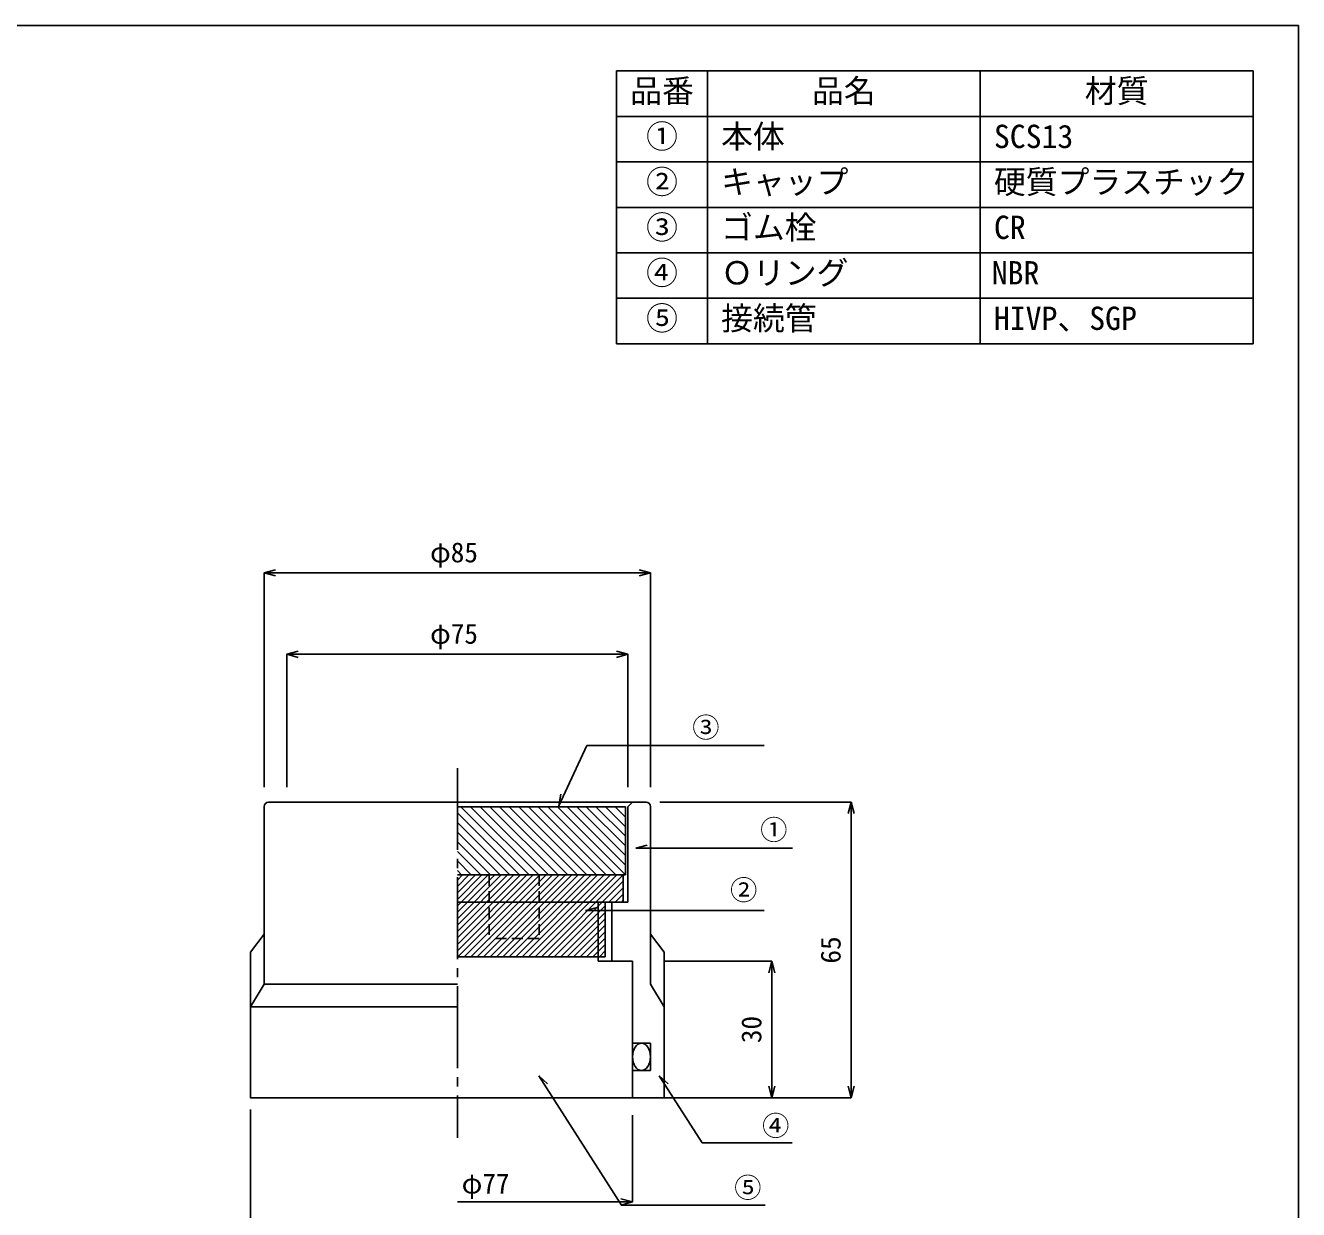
# Model space of a CAD drawing. Units: millimetres on the paper, with parts at other scales. Extents: x -140 to 140, y -97 to 99.
# Drawn here: x 0.1 to 140.1, y -31.1 to 99.1 of the extents above; entities that cross this region are included whole.
import ezdxf
from ezdxf.enums import TextEntityAlignment as Align

# ---------------------------------------------------------------- set-up
doc = ezdxf.new("R2010")
doc.units = ezdxf.units.MM
doc.linetypes.add('CHAIN2', pattern=[12, 9, -1, 1, -1])
doc.linetypes.add('DASHED1', pattern=[1.8, 1.2, -0.6])
for name, color, linetype in [('0-0_図面枠', 7, 'Continuous'), ('0-1_ノズル', 5, 'Continuous'), ('1-0', 4, 'Continuous')]:
    doc.layers.add(name, color=color, linetype=linetype)
doc.styles.add('ＭＳ ゴシック', font='')
doc.styles.get('ＭＳ ゴシック').set_extended_font_data('MS Gothic')

msp = doc.modelspace()

# ---------------------------------------------------------------- linework, layer by layer
at = {"layer": '0-0_図面枠', "color": 5}
msp.add_line((-139.949, 99.1), (140.051, 99.1), dxfattribs=at)
msp.add_lwpolyline([(-139.949, 99.1), (-139.949, -96.9), (140.051, -96.9), (140.051, 99.1)], dxfattribs=at)
at = {"layer": '0-1_ノズル'}
for p, q in [((65.051, 94.1), (65.051, 64.1)), ((65.051, 94.1), (135.051, 94.1)), ((75.051, 94.1), (75.051, 64.1)), ((105.051, 94.1), (105.051, 64.1)), ((135.051, 94.1), (135.051, 64.1)), ((65.051, 89.1), (135.051, 89.1)), ((65.051, 84.1), (135.051, 84.1)), ((65.051, 79.1), (135.051, 79.1)), ((65.051, 74.1), (135.051, 74.1)), ((65.051, 69.1), (135.051, 69.1)), ((65.051, 64.1), (135.051, 64.1))]:
    msp.add_line(p, q, dxfattribs=at)
at = {"layer": '1-0'}
for p, q in [((26.296, 38.902), (27.552, 39.239)), ((68.796, 38.902), (67.54, 39.239)), ((26.296, 38.902), (68.796, 38.902)), ((26.296, 38.902), (27.552, 38.566)), ((26.296, 38.902), (26.296, 15.341)), ((68.796, 38.902), (67.54, 38.566)), ((68.796, 38.902), (68.796, 15.341)), ((28.796, 29.952), (30.052, 30.288)), ((28.796, 29.952), (66.296, 29.952)), ((28.796, 29.952), (30.052, 29.615)), ((28.796, 29.952), (28.796, 15.341)), ((66.296, 29.952), (65.04, 30.288)), ((66.296, 29.952), (65.04, 29.615)), ((66.296, 29.952), (66.296, 15.341)), ((90.852, 13.694), (69.821, 13.694)), ((90.852, 13.694), (90.516, 12.438)), ((90.852, -18.806), (90.852, 13.694)), ((90.852, 13.694), (91.189, 12.438)), ((50.947, 5.694), (47.546, 2.293)), ((48.118, 5.694), (47.546, 5.122)), ((48.825, 5.694), (47.546, 4.414)), ((49.532, 5.694), (47.546, 3.707)), ((50.239, 5.694), (47.546, 3)), ((51.654, 5.694), (47.546, 1.586)), ((52.361, 5.694), (47.546, 0.879)), ((53.068, 5.694), (47.546, 0.172)), ((53.775, 5.694), (47.546, -0.535)), ((54.482, 5.694), (47.546, -1.242)), ((55.189, 5.694), (47.546, -1.95)), ((55.896, 5.694), (47.546, -2.657)), ((56.603, 5.694), (47.603, -3.306)), ((57.311, 5.694), (48.311, -3.306)), ((58.018, 5.694), (49.018, -3.306)), ((58.725, 5.694), (49.725, -3.306)), ((59.432, 5.694), (50.432, -3.306)), ((60.139, 5.694), (51.139, -3.306)), ((60.846, 5.694), (51.846, -3.306)), ((61.553, 5.694), (52.553, -3.306)), ((62.26, 5.694), (53.26, -3.306)), ((62.967, 5.694), (53.967, -3.306)), ((63.675, 5.694), (54.675, -3.306)), ((64.382, 5.694), (55.382, -3.306)), ((65.089, 5.694), (56.089, -3.306)), ((65.796, 5.694), (56.796, -3.306)), ((65.796, 4.987), (57.503, -3.306)), ((65.796, 4.28), (64.21, 2.694)), ((65.796, 3.573), (64.917, 2.694)), ((65.796, 2.865), (65.624, 2.694)), ((63.796, 2.28), (58.21, -3.306)), ((63.796, 1.573), (58.917, -3.306)), ((63.796, 0.865), (59.624, -3.306)), ((63.796, 0.158), (60.331, -3.306)), ((63.796, -0.549), (61.038, -3.306)), ((63.796, -1.256), (61.746, -3.306)), ((63.796, -1.963), (62.453, -3.306)), ((63.796, -2.67), (63.16, -3.306)), ((82.139, -3.806), (70.271, -3.806)), ((82.139, -3.806), (81.803, -5.062)), ((82.139, -18.806), (82.139, -3.806)), ((82.139, -3.806), (82.476, -5.062)), ((82.139, -18.806), (81.803, -17.55)), ((82.139, -18.806), (82.476, -17.55)), ((90.852, -18.806), (90.516, -17.55)), ((90.852, -18.806), (91.189, -17.55)), ((90.852, -18.806), (69.821, -18.806)), ((82.139, -18.806), (70.271, -18.806)), ((24.796, -36.511), (24.796, -20.103)), ((66.796, -30.269), (66.796, -20.728)), ((66.796, -30.269), (65.54, -30.606))]:
    msp.add_line(p, q, dxfattribs=at)
at = {"layer": '1-0', "color": 7}
for p, q in [((61.774, 19.934), (58.706, 13.305)), ((61.774, 19.934), (81.292, 19.934)), ((58.706, 13.305), (58.928, 14.586)), ((67.169, 8.632), (68.425, 8.969)), ((67.169, 8.632), (84.412, 8.632)), ((65.796, 5.694), (66.046, 5.694)), ((61.652, 1.767), (62.907, 2.103)), ((61.652, 1.767), (81.292, 1.767)), ((56.496, -16.4), (65.58, -30.639)), ((56.496, -16.4), (57.455, -17.278)), ((69.753, -16.4), (70.712, -17.278)), ((69.753, -16.4), (74.452, -23.765)), ((74.452, -23.765), (84.36, -23.765)), ((65.58, -30.639), (81.414, -30.639))]:
    msp.add_line(p, q, dxfattribs=at)
at = {"layer": '1-0', "color": 7, "linetype": 'CHAIN2'}
msp.add_line((47.546, 17.444), (47.546, -23.232), dxfattribs=at)
at = {"layer": '1-0', "color": 3}
for p, q in [((26.296, 13.194), (26.296, -6.306)), ((66.296, 13.194), (66.296, 2.694)), ((66.796, 13.694), (68.296, 13.694)), ((63.046, 2.694), (63.046, -3.806)), ((66.296, 2.694), (63.546, 2.694)), ((63.796, 2.694), (63.796, -3.306)), ((64.546, 2.694), (64.546, -3.806)), ((63.796, -3.306), (47.546, -3.306)), ((66.796, -3.806), (63.046, -3.806)), ((66.796, -3.806), (66.796, -17.806)), ((26.296, -6.306), (24.796, -8.806)), ((47.546, -6.306), (26.296, -6.306)), ((47.546, -8.806), (24.796, -8.806)), ((70.296, -18.806), (70.296, -8.806)), ((68.796, -12.806), (66.796, -12.806)), ((68.796, -12.806), (68.796, -15.806))]:
    msp.add_line(p, q, dxfattribs=at)
at = {"layer": '1-0', "color": 2}
for p, q in [((66.046, 13.194), (47.546, 13.194)), ((55.439, 5.694), (47.939, 13.194)), ((56.5, 5.694), (49, 13.194)), ((57.561, 5.694), (50.061, 13.194)), ((58.621, 5.694), (51.121, 13.194)), ((59.682, 5.694), (52.182, 13.194)), ((60.743, 5.694), (53.243, 13.194)), ((61.803, 5.694), (54.303, 13.194)), ((62.864, 5.694), (55.364, 13.194)), ((63.925, 5.694), (56.425, 13.194)), ((64.985, 5.694), (57.485, 13.194)), ((66.046, 5.694), (58.546, 13.194)), ((66.046, 6.755), (59.607, 13.194)), ((66.046, 7.815), (60.667, 13.194)), ((66.046, 8.876), (61.728, 13.194)), ((66.046, 9.937), (62.788, 13.194)), ((66.046, 10.997), (63.849, 13.194)), ((66.046, 12.058), (64.91, 13.194)), ((66.046, 13.118), (65.97, 13.194)), ((66.046, 13.194), (66.046, 5.694)), ((54.379, 5.694), (47.546, 12.527)), ((53.318, 5.694), (47.546, 11.466)), ((52.257, 5.694), (47.546, 10.405)), ((51.197, 5.694), (47.546, 9.345)), ((50.136, 5.694), (47.546, 8.284)), ((49.075, 5.694), (47.546, 7.223)), ((48.015, 5.694), (47.546, 6.163)), ((65.796, 5.694), (47.546, 5.694))]:
    msp.add_line(p, q, dxfattribs=at)
at = {"layer": '1-0', "color": 7, "linetype": 'DASHED1'}
for p, q in [((51.046, 5.694), (51.046, -1.306)), ((56.546, 5.694), (56.546, -1.306)), ((56.546, -1.306), (51.046, -1.306))]:
    msp.add_line(p, q, dxfattribs=at)
at = {"layer": '1-0', "color": 3}
for points in [[(66.296, 13.194), (66.796, 13.694), (26.796, 13.694)], [(68.796, 13.194), (68.796, -6.306), (70.296, -8.806)], [(65.796, 5.694), (65.796, 2.694), (47.546, 2.694)], [(24.796, -13.806), (24.796, -2.806), (26.296, -0.806)], [(70.296, -13.806), (70.296, -2.806), (68.796, -0.806)], [(70.296, -18.806), (24.796, -18.806), (24.796, -8.806)], [(68.796, -15.806), (66.796, -15.806), (66.796, -18.806)]]:
    msp.add_lwpolyline(points, dxfattribs=at)
at = {"layer": '1-0'}
msp.add_lwpolyline([(47.546, -30.269), (66.796, -30.269), (65.54, -29.933)], dxfattribs=at)
at = {"layer": '1-0', "color": 3}
for centre, start, end in [((26.796, 13.194), 90, 180), ((68.296, 13.194), 0, 90)]:
    msp.add_arc(centre, 0.5, start, end, dxfattribs=at)
at = {"layer": '1-0', "color": 7}
msp.add_ellipse((67.796, -14.306), major_axis=(0, 1.5), ratio=0.66, dxfattribs=at)

# ---------------------------------------------------------------- texts
at = {"layer": '0-0_図面枠', "style": 'ＭＳ ゴシック'}
for s, p in [('品番', (66.551, 89.85)), ('品名', (86.551, 89.85)), ('材質', (116.551, 89.85)), ('①', (68.301, 84.85)), ('本体', (76.551, 84.85)), ('SCS13', (106.551, 84.85)), ('②', (68.301, 79.85)), ('キャップ', (76.551, 79.85)), ('硬質プラスチック', (106.551, 79.85)), ('③', (68.301, 74.85)), ('ゴム栓', (76.551, 74.85)), ('④', (68.301, 69.85)), ('Ｏリング', (76.551, 69.85)), ('NBR', (106.313, 69.85)), ('⑤', (68.301, 64.85)), ('接続管', (76.551, 64.85)), ('HIVP、SGP', (106.551, 64.85))]:
    msp.add_text(s, height=2.566, dxfattribs=at).set_placement(p, align=Align.BOTTOM_LEFT)
at = {"layer": '0-1_ノズル', "color": 7, "style": 'ＭＳ ゴシック'}
msp.add_text('CR', height=2.566, dxfattribs=at).set_placement((106.551, 74.85), align=Align.BOTTOM_LEFT)
at = {"layer": '1-0', "color": 7, "style": 'ＭＳ ゴシック'}
for s, p in [('φ85', (44.546, 39.402)), ('φ75', (44.546, 30.452)), ('③', (73.375, 20.15)), ('①', (80.847, 8.893)), ('②', (77.536, 2.272)), ('④', (81.056, -23.647)), ('φ77', (48.022, -30.002)), ('⑤', (77.988, -30.453))]:
    msp.add_text(s, height=2.199, dxfattribs=at).set_placement(p, align=Align.BOTTOM_LEFT)
for s, p in [('65', (90.352, -4.056)), ('30', (81.639, -12.806))]:
    msp.add_text(s, height=2.199, rotation=90, dxfattribs=at).set_placement(p, align=Align.BOTTOM_LEFT)

doc.saveas('drawing.dxf')
